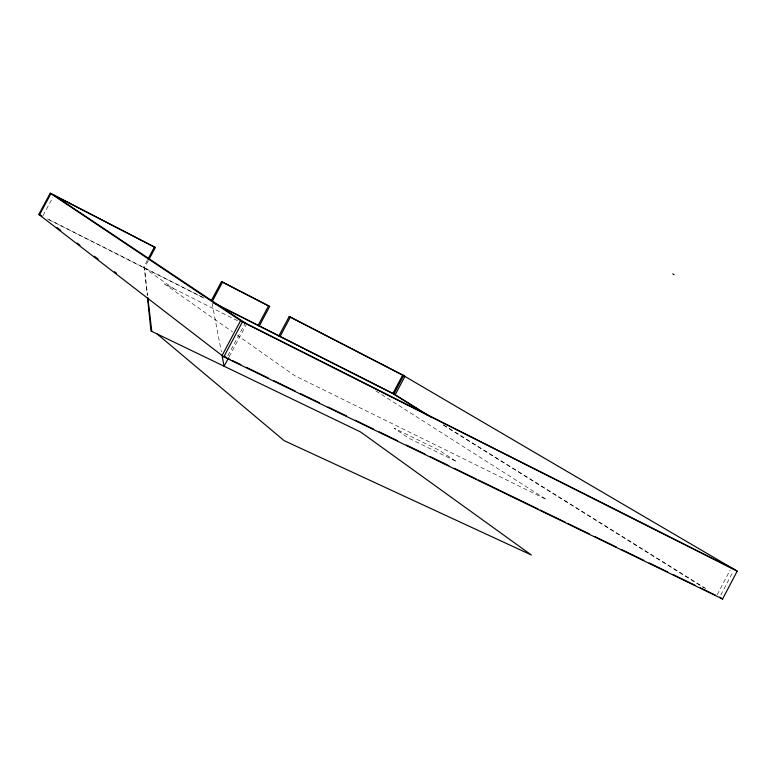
<?xml version="1.0" encoding="UTF-8"?>
<svg xmlns="http://www.w3.org/2000/svg" width="776" height="776" viewBox="0 0 776 776"><rect width="100%" height="100%" fill="white"/><g stroke="black" fill="none" stroke-linecap="round" stroke-linejoin="round"><path stroke-width="0.58" stroke-dasharray="3.88 2.91" d="M717.237 594.688L730.148 570.03M720.807 595.076L733.136 571.524M227.872 355.699L245.294 323.039M229.162 356.717L246.07 325.037M147.372 260.232L143.541 267.371L144.404 267.982L147.605 295.501M148.245 260.823L144.404 267.982L147.256 295.326M43.146 215.447L52.865 197.376M237.514 320.73L164.483 283.977L232.538 331.905M47.443 218.784L204.476 298.178M49.033 219.763L204.379 298.294M443.445 424.86L706.335 588.887M443.222 425.015L704.336 588.053M375.914 390.91L546.517 499.598L294.686 375.671L237.475 335.377M143.657 267.594L173.659 288.594M212.1 303.27L221.373 351.974M455.512 461.06L409.059 438.333L394.024 428.158L439.682 450.546L455.512 461.06"/><path stroke-width="1.16" d="M148.788 259.795L155.365 247.525L50.227 193.185L38.8 214.418L223.789 356.863L722.582 599.033L737.2 571.117L402.647 375.089L392.85 393.568L427.799 415.393M431.126 417.168L393.907 393.946L403.675 375.535L289.225 316.492L278.923 335.814L280.029 336.532L290.35 317.161L289.225 316.492M395.188 394.741L404.975 376.292L290.35 317.161M211.45 300.38L221.509 281.552L268.583 305.841L269.67 306.491L259.252 326.027L258.185 325.328L268.583 305.841M212.44 301.04L222.518 282.173L221.509 281.552M223.789 356.863L242.442 321.914L50.227 193.185M228.6 357.775L224.089 366.224L222.052 355.534L240.599 320.682L734.261 569.39M147.915 259.213L154.472 246.972M39.46 214.933L50.906 193.641L155.365 247.525M227.834 358.328L230.016 359.385M232.189 360.442L240.899 364.671M246.341 367.32L268.118 377.893M273.559 380.541L295.336 391.114M300.778 393.762L319.285 402.744M327.996 406.983L346.503 415.965M355.214 420.194L373.722 429.186M379.163 431.834L397.681 440.826M406.381 445.055L424.899 454.038M430.34 456.686L448.848 465.678M454.29 468.316L476.066 478.899M478.239 479.956L538.127 509.037M540.3 510.094L565.345 522.258M567.518 523.315L589.294 533.888M594.736 536.536L616.513 547.109M621.954 549.757L643.731 560.33M649.173 562.969L667.68 571.96M673.122 574.609L694.898 585.182M700.34 587.83L715.588 595.231M242.442 321.914L737.2 571.117M38.8 214.418L42.04 216.058M214.118 303.057L393.907 393.946M214.03 303.173L392.85 393.568M222.518 282.173L269.67 306.491M719.682 597.219L722.582 599.033M672.753 273.87L674.082 274.714M54.01 195.242L245.294 323.039M56.968 227.543L60.8 230.491M77.105 242.995L79.986 245.206M94.371 256.245L98.212 259.184M114.518 271.697L116.439 273.171M224.827 356.329L226.747 357.804M157.14 333.971L284.113 440.632L531.356 555.005L360.597 431.98L150.971 331.003L147.508 297.703M147.886 297.887L151.776 331.391"/></g></svg>
